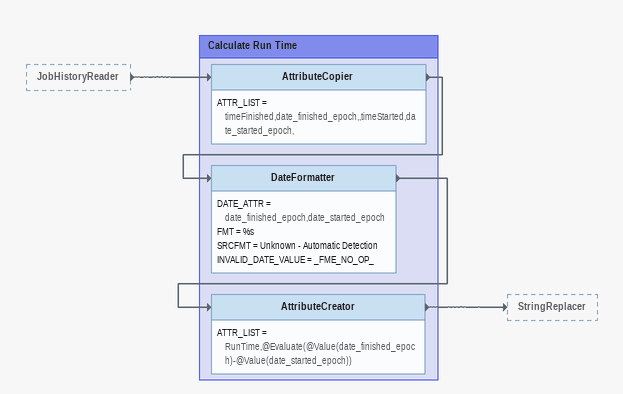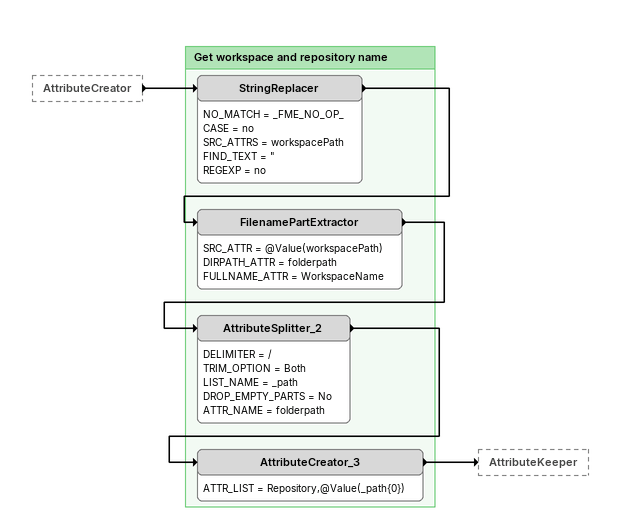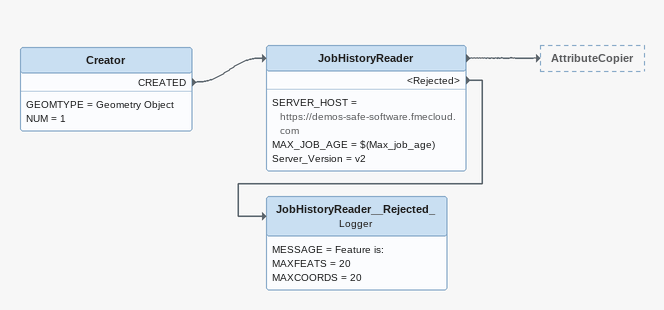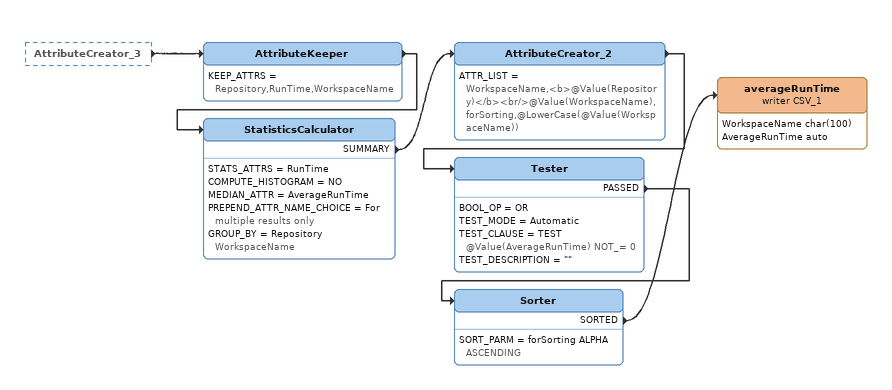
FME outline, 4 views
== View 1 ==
JobHistoryReader [outside]
    -> AttributeCopier

Bookmark: Calculate Run Time
AttributeCopier
    ATTR_LIST = timeFinished,date_finished_epoch,,timeStarted,date_started_epoch,
    -> DateFormatter
DateFormatter
    DATE_ATTR = date_finished_epoch,date_started_epoch
    FMT = %s
    SRCFMT = Unknown - Automatic Detection
    INVALID_DATE_VALUE = _FME_NO_OP_
    -> AttributeCreator
AttributeCreator
    ATTR_LIST = RunTime,@Evaluate(@Value(date_finished_epoch)-@Value(date_started_epoch))
    -> StringReplacer

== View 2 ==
AttributeCreator [outside]
    -> StringReplacer

Bookmark: Get workspace and repository name
StringReplacer
    NO_MATCH = _FME_NO_OP_
    CASE = no
    SRC_ATTRS = workspacePath
    FIND_TEXT = "
    REGEXP = no
    -> FilenamePartExtractor
FilenamePartExtractor
    SRC_ATTR = @Value(workspacePath)
    DIRPATH_ATTR = folderpath
    FULLNAME_ATTR = WorkspaceName
    -> AttributeSplitter_2
AttributeSplitter_2
    DELIMITER = /
    TRIM_OPTION = Both
    LIST_NAME = _path
    DROP_EMPTY_PARTS = No
    ATTR_NAME = folderpath
    -> AttributeCreator_3
AttributeCreator_3
    ATTR_LIST = Repository,@Value(_path{0})
    -> AttributeKeeper

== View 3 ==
Creator
    GEOMTYPE = Geometry Object
    NUM = 1
    CREATED -> JobHistoryReader
JobHistoryReader
    SERVER_HOST = https://demos-safe-software.fmecloud.com
    MAX_JOB_AGE = $(Max_job_age)
    Server_Version = v2
    <Rejected> -> JobHistoryReader__Rejected_
    -> AttributeCopier
JobHistoryReader__Rejected_: Logger
    MESSAGE = Feature is:
    MAXFEATS = 20
    MAXCOORDS = 20

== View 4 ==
AttributeCreator_3 [outside]
    -> AttributeKeeper
AttributeKeeper
    KEEP_ATTRS = Repository,RunTime,WorkspaceName
    -> StatisticsCalculator
StatisticsCalculator
    STATS_ATTRS = RunTime
    COMPUTE_HISTOGRAM = NO
    MEDIAN_ATTR = AverageRunTime
    PREPEND_ATTR_NAME_CHOICE = For multiple results only
    GROUP_BY = Repository WorkspaceName
    SUMMARY -> AttributeCreator_2
AttributeCreator_2
    ATTR_LIST = WorkspaceName,<b>@Value(Repository)</b><br/>@Value(WorkspaceName),forSorting,@LowerCase(@Value(WorkspaceName))
    -> Tester
Tester
    BOOL_OP = OR
    TEST_MODE = Automatic
    TEST_CLAUSE = TEST @Value(AverageRunTime) NOT_= 0
    TEST_DESCRIPTION = ""
    PASSED -> Sorter
Sorter
    SORT_PARM = forSorting ALPHA ASCENDING
    SORTED -> averageRunTime (writer CSV_1)
averageRunTime (writer CSV_1)
    attributes: WorkspaceName char(100), AverageRunTime auto
